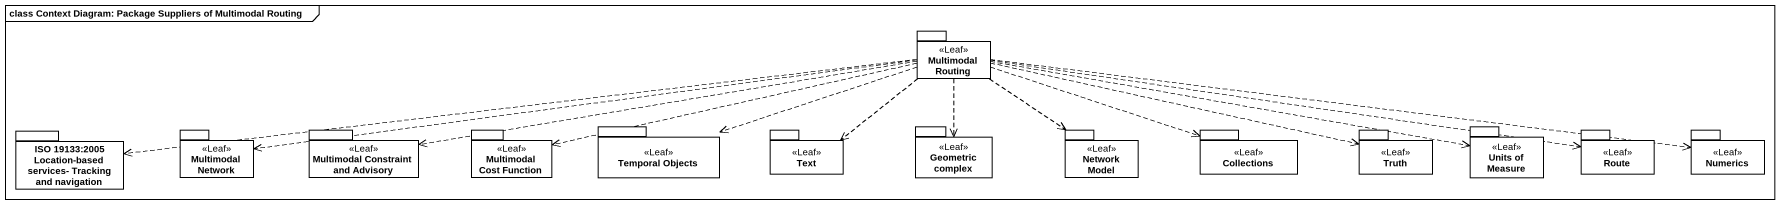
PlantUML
@startuml
mainframe class Context Diagram: Package Suppliers of Multimodal Routing
package "Multimodal Routing" as Multimodal_Routing <<Leaf>> {
}
package "ISO 19133:2005 Location-based services- Tracking and navigation" as ISO_19133_2005_Location {
}
package "Multimodal Network" as Multimodal_Network <<Leaf>> {
}
package "Multimodal Constraint and Advisory" as Multimodal_Constraint_and <<Leaf>> {
}
package "Multimodal Cost Function" as Multimodal_Cost_Function <<Leaf>> {
}
package "Temporal Objects" as Temporal_Objects <<Leaf>> {
}
package Text <<Leaf>> {
}
package "Geometric complex" as Geometric_complex <<Leaf>> {
}
package "Network Model" as Network_Model <<Leaf>> {
}
package "Collections" as Collections_ <<Leaf>> {
}
package Truth <<Leaf>> {
}
package "Units of Measure" as Units_of_Measure <<Leaf>> {
}
package Route <<Leaf>> {
}
package Numerics <<Leaf>> {
}
Multimodal_Routing .left.> ISO_19133_2005_Location
Multimodal_Routing .left.> Multimodal_Network
Multimodal_Routing .left.> Multimodal_Constraint_and
Multimodal_Routing .left.> Multimodal_Cost_Function
Multimodal_Routing .left.> Temporal_Objects
Multimodal_Routing ..> Text
Multimodal_Routing ..> Geometric_complex
Multimodal_Routing ..> Network_Model
Multimodal_Routing .right.> Collections_
Multimodal_Routing .right.> Truth
Multimodal_Routing .right.> Units_of_Measure
Multimodal_Routing .right.> Route
Multimodal_Routing .right.> Numerics
@enduml
